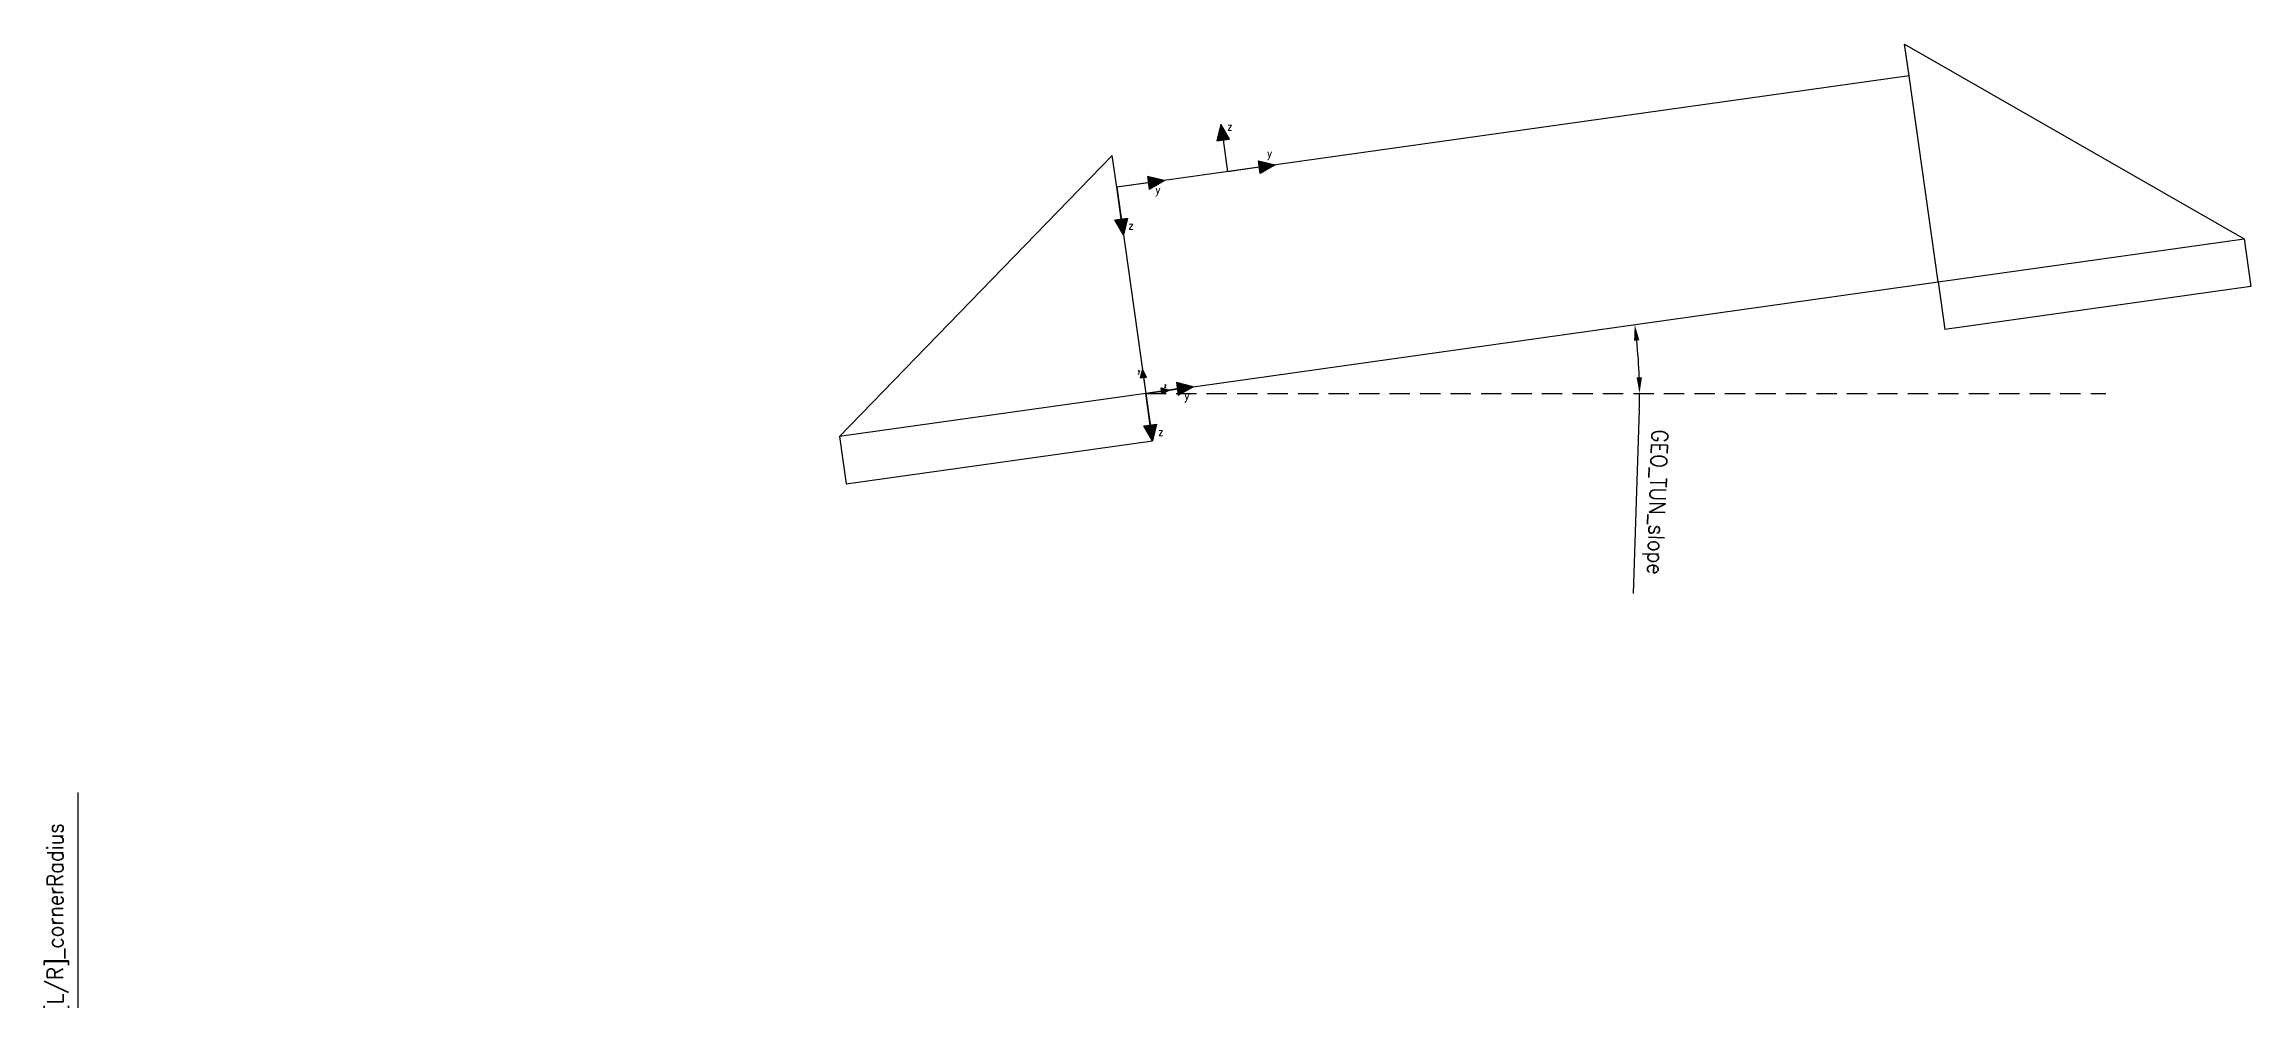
# Model space of a CAD drawing. Header units: millimetres. Extents: x 9422 to 64287, y -8120 to 6483.
# Drawn here: x 22099 to 28993, y -3397 to -413 of the extents above; entities that cross this region are included whole.
import ezdxf
from ezdxf.enums import TextEntityAlignment as Align

# ---------------------------------------------------------------- set-up
doc = ezdxf.new("R2010")
doc.units = ezdxf.units.MM
doc.linetypes.add('DASHED', pattern=[19.049999999999997, 12.7, -6.35])
for name, color, linetype in [('04', 4, 'Continuous'), ('07', 7, 'Continuous'), ('08', 8, 'Continuous'), ('Dimension_03', 3, 'Continuous'), ('Green_04_0.3mm', 106, 'Continuous')]:
    doc.layers.add(name, color=color, linetype=linetype)
doc.styles.add('Color', font='romans.shx', dxfattribs={"width": 0.9, "height": 100})
doc.styles.add('Romans', font='romans.shx', dxfattribs={"width": 0.9, "height": 50})
doc.dimstyles.new('C 1-25 (1-25)', dxfattribs={"dimscale": 25, "dimtxt": 0.18, "dimasz": 2, "dimexe": 1, "dimexo": 1, "dimgap": 1, "dimtad": 1, "dimdec": 0, "dimlfac": 0.1, "dimzin": 0, "dimdsep": 46, "dimtxsty": 'Romans', "dimblk1": 'OBLIQUE', "dimblk2": 'OBLIQUE', "dimsah": 1, "dimcen": 2, "dimdle": 1, "dimclrd": 7, "dimclre": 7, "dimclrt": 3, "dimazin": 2, "dimtfac": 1, "dimtdec": 0, "dimtmove": 0, "dimatfit": 3, "dimfxl": 1, "dimfrac": 1, "dimarcsym": 0})

# ---------------------------------------------------------------- blocks, each defined once
blk = doc.blocks.new('*D5')
at = {"layer": 'Defpoints', "color": 0, "transparency": 16777216}
for p in [(28016.04001912255, -1155.238846878521), (27076.69969033167, -1359.749047773292), (25540.36984726862, -1503.171599278683), (25540.36984726862, -1503.171599278683), (28540.36984726862, -1503.171599278683)]:
    blk.add_point(p, dxfattribs=at)
at = {"layer": 'Dimension_03', "color": 7, "linetype": 'ByBlock', "lineweight": -2, "transparency": 16777216}
blk.add_line((27082.56959802614, -1553.165036146817), (27063.93962875413, -2127.863151895358), dxfattribs=at)
for start, end in [(1.856705139069764, 6.143294860930196), (358.1432948609302, 0)]:
    blk.add_arc((25540.36984726862, -1503.171599278683), 1543.009855758035, start, end, dxfattribs=at)
at = {"layer": 'Dimension_03', "color": 7, "transparency": 16777216}
for points in [[(27066.24881620123, -1339.071701930122), (27082.78869920196, -1337.01986175604), (27068.36323717934, -1288.426132840895)], [(27090.90183750416, -1453.043144910462), (27074.23735854812, -1453.313179910635), (27083.37970302666, -1503.171599278683)]]:
    blk.add_solid(points, dxfattribs=at)
at = {"layer": 'Dimension_03', "color": 3, "transparency": 16777216, "insert": (27131.55732078492, -1842.404090903757), "char_height": 50, "attachment_point": 5, "rotation": 268.1432948609302, "style": 'Romans'}
blk.add_mtext('GEO_TUN_slope', dxfattribs=at)
blk = doc.blocks.new('_Oblique')
at = {"color": 0, "linetype": 'ByBlock', "lineweight": -2}
blk.add_line((-0.5, -0.5), (0.5, 0.5), dxfattribs=at)
blk = doc.blocks.new('*D23')
at = {"layer": 'Defpoints', "color": 0, "transparency": 16777216}
for p in [(22204.57745257085, -3963.706869788472), (22261.47527717624, -3963.706869788472), (22261.47527717624, -4063.706869788472)]:
    blk.add_point(p, dxfattribs=at)
at = {"layer": 'Dimension_03', "color": 7, "linetype": 'ByBlock', "lineweight": -2, "transparency": 16777216}
for p, q in [((22204.57745257085, -3963.706869788472), (22204.57745257085, -2749.421155502758)), ((22236.47527717624, -3963.706869788472), (22179.57745257085, -3963.706869788472)), ((22204.57745257085, -4088.706869788472), (22204.57745257085, -3963.706869788472)), ((22236.47527717624, -4063.706869788472), (22179.57745257085, -4063.706869788472))]:
    blk.add_line(p, q, dxfattribs=at)
at = {"layer": 'Dimension_03', "color": 7, "lineweight": -2, "transparency": 16777216, "xscale": 50, "yscale": 50, "zscale": 50}
for p, rotation in [((22204.57745257085, -3963.706869788472), 90), ((22204.57745257085, -4063.706869788472), 270)]:
    blk.add_blockref('_Oblique', p, dxfattribs=dict(at, rotation=rotation))
at = {"layer": 'Dimension_03', "color": 3, "transparency": 16777216, "insert": (22141.48221447561, -3331.564012645611), "char_height": 50, "attachment_point": 5, "rotation": 90, "style": 'Romans'}
blk.add_mtext('GEO_HDW{\\C7;[i]}_{\\C7;[L/R]}_cornerRadius', dxfattribs=at)

msp = doc.modelspace()

# ---------------------------------------------------------------- hatches: boundary and pattern name
at = {"layer": '07', "transparency": 33554559}
h = msp.add_hatch(color=256, dxfattribs=at)
h.dxf.hatch_style = 1
h.paths.add_polyline_path([(25543.31387290803, -1452.266464831999), (25529.93186469662, -1428.901494123065), (25523.5085115332, -1455.049926851204)])
h = msp.add_hatch(color=256, dxfattribs=at)
h.dxf.hatch_style = 1
h.paths.add_polyline_path([(25588.4915196961, -1486.310263543267), (25614.63995242423, -1492.733616706678), (25591.27498171529, -1506.11562491809)])
at = {"layer": 'Green_04_0.3mm', "transparency": 33554559}
h = msp.add_hatch(color=256, dxfattribs=at)
h.dxf.hatch_style = 1
h.paths.add_polyline_path([(25802.38920698295, -708.9765003672728), (25775.62519056012, -662.2465589494068), (25762.77848423328, -714.543424405686)])
h = msp.add_hatch(color=256, dxfattribs=at)
h.dxf.hatch_style = 1
h.paths.add_polyline_path([(25551.71760053794, -865.3854058754832), (25598.4475419558, -838.6213894526581), (25546.15067649952, -825.7746831258391)])
h = msp.add_hatch(color=256, dxfattribs=at)
h.dxf.hatch_style = 1
h.paths.add_polyline_path([(25892.74450055909, -777.0640977898092), (25945.04136601535, -789.9108041166292), (25898.31142459748, -816.674820539456)])
h = msp.add_hatch(color=256, dxfattribs=at)
h.dxf.hatch_style = 1
h.paths.add_polyline_path([(25483.63000311542, -955.7406994516314), (25470.78329678859, -1008.037564907901), (25444.01928036575, -961.3076234900254)])
h = msp.add_hatch(color=256, dxfattribs=at)
h.dxf.hatch_style = 1
h.paths.add_polyline_path([(25642.18011616198, -1509.059650557502), (25688.91005757985, -1482.295634134677), (25636.61319212357, -1469.448927807858)])
h = msp.add_hatch(color=256, dxfattribs=at)
h.dxf.hatch_style = 1
h.paths.add_polyline_path([(25574.09251873946, -1599.41494413365), (25561.24581241264, -1651.71180958992), (25534.4817959898, -1604.981868172044)])

# ---------------------------------------------------------------- linework, layer by layer
at = {"layer": '04'}
for p, q in [((27925.5775034985, -511.5646021965003), (27911.66019340249, -412.5377953223433)), ((27911.66019340249, -412.5377953223433), (28972.56552166943, -1020.807954336456)), ((27925.5775034985, -511.5646021965008), (25449.90733164458, -859.4973545966641)), ((25435.99002154857, -760.470547722507), (24583.84434472174, -1637.602491820746)), ((25449.90733164458, -859.4973545966641), (25435.99002154857, -760.470547722507)), ((28016.04001912255, -1155.238846878519), (28972.56552166943, -1020.807954336456)), ((28972.56552166943, -1020.807954336456), (28993.44148681344, -1169.348164647692)), ((28016.04001912255, -1155.238846878519), (28036.91598426655, -1303.779057189757)), ((28993.44148681344, -1169.348164647692), (28036.91598426655, -1303.779057189756)), ((25540.36984726862, -1503.171599278683), (24583.84434472174, -1637.602491820746)), ((25540.36984726862, -1503.171599278683), (25561.24581241263, -1651.71180958992)), ((24583.84434472174, -1637.602491820746), (24604.72030986575, -1786.142702131983)), ((24604.72030986575, -1786.142702131983), (25561.24581241263, -1651.71180958992))]:
    msp.add_line(p, q, dxfattribs=at)
msp.add_lwpolyline([(25449.90733164458, -859.4973545966641), (25540.36984726862, -1503.171599278683), (28016.04001912255, -1155.238846878521), (27925.5775034985, -511.5646021965008)], dxfattribs=at)
at = {"layer": '07'}
for p in [(25533.41119222062, -1453.658195841603), (25589.8832507057, -1496.212944230682)]:
    msp.add_line(p, (25540.36984726862, -1503.171599278683), dxfattribs=at)
for points in [[(25543.31387290803, -1452.266464831999), (25529.93186469662, -1428.901494123065), (25523.5085115332, -1455.049926851204)], [(25588.4915196961, -1486.310263543267), (25614.63995242423, -1492.733616706678), (25591.27498171529, -1506.11562491809)]]:
    msp.add_lwpolyline(points, close=True, dxfattribs=at)
at = {"layer": '08', "linetype": 'DASHED', "ltscale": 5}
msp.add_line((25540.36984726862, -1503.171599278683), (28540.36984726862, -1503.171599278683), dxfattribs=at)
at = {"layer": 'Green_04_0.3mm'}
for p, q in [((25782.58384560813, -711.7599623864817), (25796.50115570413, -810.7867692606424)), ((25895.52796257829, -796.8694591646399), (25796.50115570413, -810.7867692606424)), ((25548.93413851874, -845.5800445006507), (25449.90733164458, -859.497354596665)), ((25463.8246417406, -958.5241614708211), (25449.90733164458, -859.497354596665)), ((25639.39665414278, -1489.25428918267), (25540.36984726862, -1503.171599278684)), ((25554.28715736464, -1602.19840615284), (25540.36984726862, -1503.171599278684))]:
    msp.add_line(p, q, dxfattribs=at)
for points in [[(25802.38920698295, -708.9765003672728), (25775.62519056012, -662.2465589494068), (25762.77848423328, -714.543424405686)], [(25551.71760053794, -865.3854058754832), (25598.4475419558, -838.6213894526581), (25546.15067649952, -825.7746831258391)], [(25892.74450055909, -777.0640977898092), (25945.04136601535, -789.9108041166292), (25898.31142459748, -816.674820539456)], [(25483.63000311542, -955.7406994516314), (25470.78329678859, -1008.037564907901), (25444.01928036575, -961.3076234900254)], [(25642.18011616198, -1509.059650557502), (25688.91005757985, -1482.295634134677), (25636.61319212357, -1469.448927807858)], [(25574.09251873946, -1599.41494413365), (25561.24581241264, -1651.71180958992), (25534.4817959898, -1604.981868172044)]]:
    msp.add_lwpolyline(points, close=True, dxfattribs=at)

# ---------------------------------------------------------------- texts
at = {"layer": '07', "ltscale": 5, "style": 'Color', "width": 0.9}
for s, p in [('y', (25515.72079219277, -1433.094229880661)), ('z', (25597.56531361337, -1478.882913454871))]:
    msp.add_text(s, height=12.5, dxfattribs=at).set_placement(p, align=Align.MIDDLE_LEFT)
at = {"layer": 'Green_04_0.3mm', "ltscale": 5, "style": 'Color', "width": 0.9}
for s, p in [('z', (25795.4757494362, -669.9076754203467)), ('y', (25919.85543756686, -752.9276520828456)), ('y', (25570.95971391, -866.651992902092)), ('z', (25486.32292203781, -978.9874778990728)), ('y', (25661.42222953405, -1510.326237584111)), ('z', (25579.79685728099, -1622.906525632294))]:
    msp.add_text(s, height=25, dxfattribs=at).set_placement(p, align=Align.MIDDLE_LEFT)

# ---------------------------------------------------------------- dimensions: what is measured, and where the dimension line sits
at = {"layer": 'Dimension_03'}
dim = msp.add_angular_dim_2l(base=(27076.69969033167, -1359.749047773292), line1=((25540.36984726862, -1503.171599278683), (28540.36984726862, -1503.171599278683)), line2=((25540.36984726862, -1503.171599278683), (28016.04001912255, -1155.238846878521)), text='GEO_TUN_slope', dimstyle='C 1-25 (1-25)', dxfattribs=at)
dim.commit()
dim.dimension.update_dxf_attribs({"geometry": '*D5', "text_midpoint": (27131.55732078492, -1842.404090903756)})
dim = msp.add_linear_dim(base=(22204.57745257085, -3963.706869788472), p1=(22261.47527717624, -4063.706869788472), p2=(22261.47527717624, -3963.706869788472), angle=90, text='GEO_HDW{\\C7;[i]}_{\\C7;[L/R]}_cornerRadius', dimstyle='C 1-25 (1-25)', dxfattribs=at)
dim.commit()
dim.dimension.update_dxf_attribs({"geometry": '*D23', "text_midpoint": (22141.48221447561, -3331.564012645611)})

doc.saveas('drawing.dxf')
